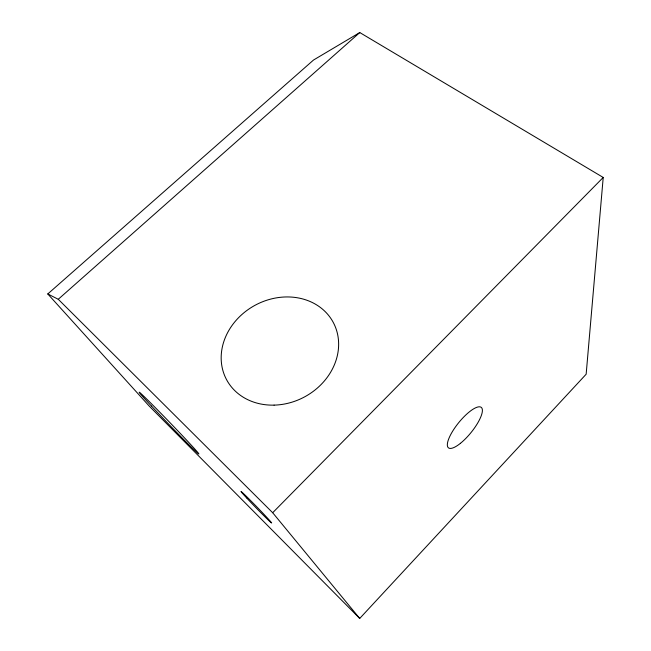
<?xml version="1.0" encoding="UTF-8"?>
<svg xmlns="http://www.w3.org/2000/svg" width="651" height="651" viewBox="0 0 651 651"><rect width="100%" height="100%" fill="white"/><g stroke="black" fill="none" stroke-linecap="round" stroke-linejoin="round"><path stroke-width="0.98" d="M603.217 177.454L586.152 374.219L359.718 618.45L149.177 406.029L47.783 293.951L313.513 60.038L359.775 32.55L603.217 177.454L272.688 512.728L359.718 618.45M47.783 293.951L58.264 299.281L359.775 32.55M58.264 299.281L272.688 512.728M274.079 405.125A60.543 52.072 -28.4 0 0 333.434 322.758A60.543 52.072 -28.4 0 0 232.212 325.231A60.543 52.072 -28.4 0 0 274.079 405.125M151.488 406.102A42.852 0.985 46 0 0 198.775 453.983A42.852 0.985 46 0 0 157.241 409.601A42.852 0.985 46 0 0 151.488 406.102M460.42 443.331A26.04 7.902 -50.9 0 0 481.789 407.957A26.04 7.902 -50.9 0 0 452.404 431.58A26.04 7.902 -50.9 0 0 460.42 443.331M247.12 498.463A22.044 0.602 45.8 0 0 271.589 522.981A22.044 0.602 45.8 0 0 250.236 500.18A22.044 0.602 45.8 0 0 247.12 498.463"/></g></svg>
